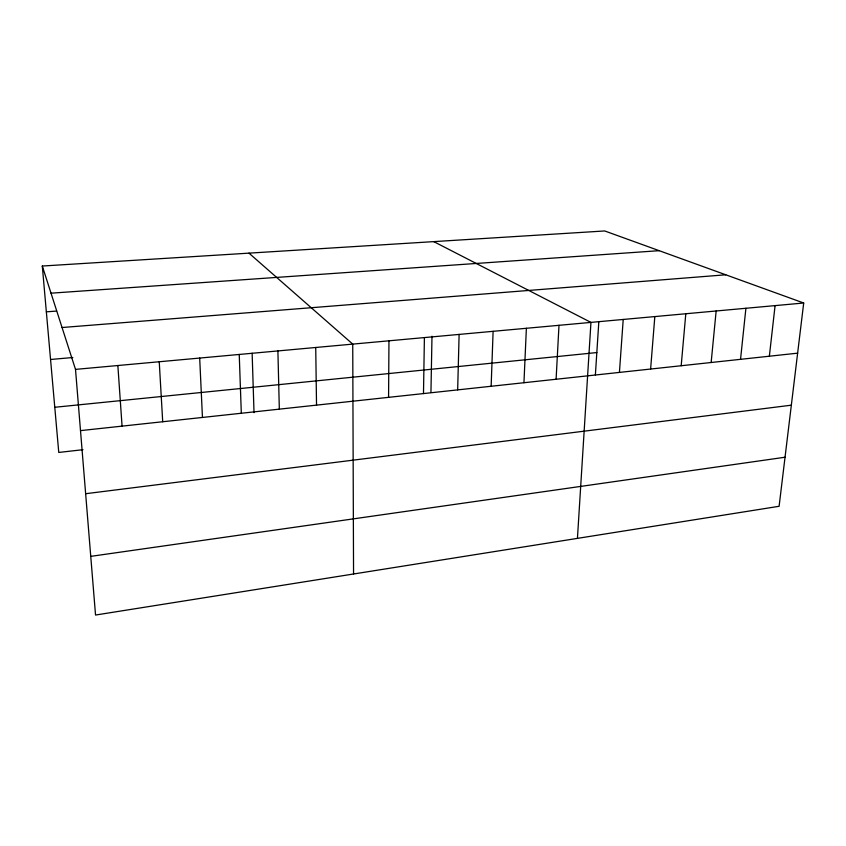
<?xml version="1.0" encoding="UTF-8"?>
<svg xmlns="http://www.w3.org/2000/svg" width="846" height="846" viewBox="0 0 846 846"><rect width="100%" height="100%" fill="white"/><g stroke="black" fill="none" stroke-linecap="round" stroke-linejoin="round"><path stroke-width="1.27" d="M388.578 397.345L388.959 340.811M423.486 393.58L424.406 337.575M430.942 392.459L431.989 336.211M457.665 389.879L459.114 334.413M491.145 386.262L493.102 331.315M523.949 382.72L526.381 328.28M556.097 379.251L558.995 325.308M577.437 538.373L590.952 322.4L433.744 241.618M595.383 374.873L598.831 321.639M619.431 372.409L623.216 319.46M650.616 369.036L654.825 316.573M681.189 365.736L685.799 313.75M711.148 362.5L716.15 310.979M740.536 359.328L745.908 308.272M769.363 356.208L775.084 305.607M803.7 303.005L779.103 506.289L95.535 615.042L75.506 369.385L42.3 266.035L604.71 230.958L803.7 303.005L75.506 369.385M90.744 556.372L785.035 457.231M85.636 493.715L791.338 405.181M82.971 449.702L58.765 452.441L42.3 266.035M80.497 430.625L797.63 353.163M54.768 407.275L596.832 352.56M50.549 359.487L72.841 357.52M62.054 327.518L725.783 274.791M46.34 311.836L56.545 311.074M51.024 293.181L659.193 250.68M248.967 253.144L352.74 344.111L353.554 573.99M117.858 365.525L122.067 426.13M159.238 361.75L162.707 421.742M199.688 358.059L202.448 417.448M239.238 354.453L241.311 413.25M252.14 353.237L254.022 412.658M277.9 350.931L279.328 409.147M315.727 347.484L316.531 405.128"/></g></svg>
